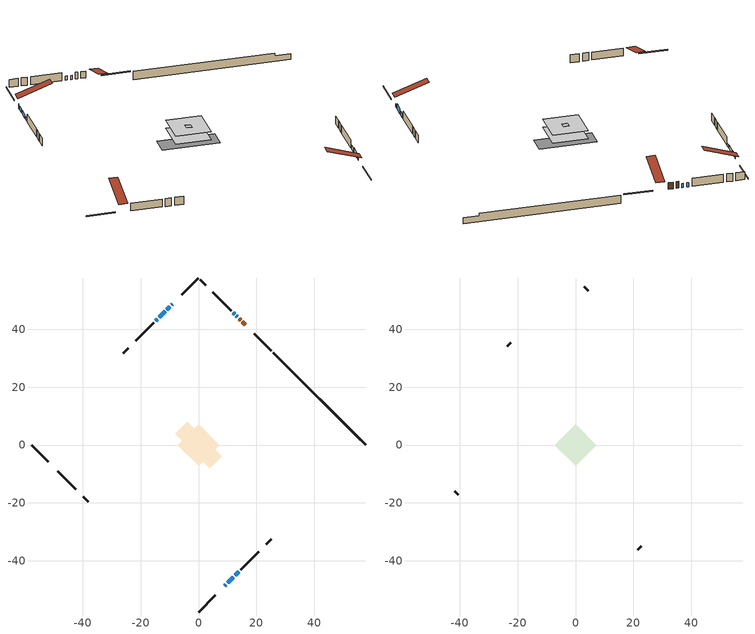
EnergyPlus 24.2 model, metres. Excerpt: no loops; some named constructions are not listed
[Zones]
conditioned space
 floor adiabatic (AdiabaticFloorConstruction): -7.15,0 0,7.15 7.15,0 0,-7.15 z1.05
 floor foundation (Slab1 construction): -7.97,3.83 -3.83,7.97 7.97,-3.83 3.83,-7.97 z-1.44
 wall outside (RimJoist1 construction): 0,-57.78 5.85,-51.92 / -57.78,0 -51.92,-5.85 / 0,57.78 -5.85,51.92 / 25.22,32.55 19.37,38.41 z1.05:1.35
 wall outside (AdiabaticWallConstruction 1): 16.2,41.58 15.21,42.57 / 14.55,43.22 14.07,43.7 z1.05:3.08
 wall outside (AdiabaticWallConstruction): 9.03,-48.75 9.41,-48.37 z1.05:1.94; 10.06,-47.72 12.11,-45.67 z1.05:2.68; -9.03,48.75 -9.3,48.47 / -9.96,47.82 -10.92,46.86 / 13.42,44.36 13.14,44.64 / 12.49,45.29 12,45.77 / 12.76,-45.01 13.9,-43.87 z1.05:2.27; -11.57,46.2 -13.62,44.15 z1.05:2.07; -14.28,43.5 -14.75,43.03 z1.05:1.97
 wall outside (Wall1 construction): 14.56,-43.22 20.91,-36.87 / -48.75,-9.03 -42.41,-15.37 / -15.41,42.37 -21.75,36.03 / 11.35,46.43 5,52.77 z1.05:3.49
 wall outside (Wall4 construction): 23.45,-34.32 25.25,-32.53 / -39.86,-17.92 -38.06,-19.72 / -24.3,33.48 -26.1,31.68 / 2.45,55.32 0.66,57.12 z1.05:3.49
 wall foundation (FoundationWall1 construction): 25.88,31.9,-1.44 25.88,31.9,1.05 54.59,3.19,1.05 54.59,3.19,0.38 57.78,0,0.38 57.78,0,-1.44
 window (WindowConstruction 5): 9.03,-48.75 9.4,-48.37 z1.05:1.94
 window (WindowConstruction 4): 10.06,-47.72 12.11,-45.67 z1.05:2.67
 window (WindowConstruction 8): -9.03,48.75 -9.3,48.48 z1.05:2.27
 window (WindowConstruction 7): -9.96,47.82 -10.92,46.86 z1.05:2.27
 window (WindowConstruction 6): 13.42,44.36 13.14,44.64 z1.05:2.27
 window (WindowConstruction): 12.48,45.29 12.01,45.77 z1.05:2.27
 window (WindowConstruction 1): -11.57,46.2 -13.62,44.15 z1.05:2.06
 window (WindowConstruction 2): -14.28,43.5 -14.75,43.03 z1.05:1.96
 window (WindowConstruction 3): 12.76,-45.01 13.9,-43.87 z1.05:2.27
 door (Door): 16.2,41.58 15.21,42.57 z1.05:3.08
 door (Door 1): 14.55,43.23 14.07,43.7 z1.05:3.08
 ceiling adiabatic (AdiabaticFloorConstruction): 0,-7.15 7.15,0 0,7.15 -7.15,0 z1.05
attic - vented
 floor to conditioned space (Floor1 construction Reversed): -1.12,0 0,1.12 1.12,0 0,-1.12 z3.49
 floor to conditioned space (Floor2 construction Reversed): -7.15,0 0,7.15 7.15,0 0,-7.15 z3.49
 wall outside (Wall2 construction): 21.56,-36.22 22.8,-34.98 / -41.75,-16.03 -40.51,-17.26 / -22.41,35.37 -23.64,34.13 / 4.35,53.43 3.11,54.67 z1.05:3.49
 roof outside (Roof1 construction): 8.37,-49.41,3.49 1.32,-42.36,6.81 -0.54,-44.22,6.81 6.51,-51.27,3.49; -49.41,-8.37,3.49 -42.36,-1.32,6.81 -44.22,0.54,6.81 -51.27,-6.51,3.49; -8.37,49.41,3.49 -1.32,42.36,6.81 0.54,44.22,6.81 -6.51,51.27,3.49; 16.85,40.92,3.49 9.8,33.87,6.81 11.66,32.02,6.81 18.71,39.07,3.49
[Material] Roughness=Rough; Thermal Absorptance=0.9
Name | Thickness {m} | Conductivity {W/m-K} | Density {kg/m3} | Specific Heat {J/kg-K} | Solar Absorptance | Visible Absorptance
ceiling loosefill ins | 0.254 | 0.0480833 | 16.02 | 1046.75 | 0.7 | 0.7
ceiling stud and cavity | 0.1397 | 0.081039 | 65.682 | 1177.47 | 0.7 | 0.7
ceiling stud and cavity 1 | 0.1397 | 0.131136 | 65.682 | 1177.47 | 0.7 | 0.7
gypsum board | 0.0127 | 0.160291 | 801 | 837.4 | 0.6 | 0.6
[Construction]
Floor1 construction: ceiling stud and cavity, gypsum board
Floor2 construction: ceiling loosefill ins, ceiling stud and cavity 1, gypsum board
[EnergyManagementSystem:OutputVariable] Type of Data in Variable=Summed; Update Frequency=ZoneTimestep
Name | EMS Variable | EMS Program or Subroutine | Units
loads_clg_internal_mass_annual_outvar; Energy Management System Output Variable 37 | loads_clg_internal_mass | component_loads_program | J
loads_clg_infil_annual_outvar; Energy Management System Output Variable 38 | loads_clg_infil | component_loads_program | J
loads_clg_natvent_annual_outvar; Energy Management System Output Variable 39 | loads_clg_natvent | component_loads_program | J
loads_clg_mechvent_annual_outvar; Energy Management System Output Variable 40 | loads_clg_mechvent | component_loads_program | J
loads_clg_whf_annual_outvar; Energy Management System Output Variable 41 | loads_clg_whf | component_loads_program | J
loads_clg_ducts_annual_outvar; Energy Management System Output Variable 42 | loads_clg_ducts | component_loads_program | J
loads_clg_intgains_annual_outvar; Energy Management System Output Variable 43 | loads_clg_intgains | component_loads_program | J
loads_clg_lighting_annual_outvar; Energy Management System Output Variable 44 | loads_clg_lighting | component_loads_program | J
loads_htg_tot_annual_outvar; Energy Management System Output Variable 1; Energy Management System Output Variable 45 | loads_htg_tot | total_loads_program | J
loads_clg_tot_annual_outvar; Energy Management System Output Variable 2; Energy Management System Output Variable 46 | loads_clg_tot | total_loads_program | J
Energy Management System Output Variable 3 | htg_unmet_hours | unmet_hours_program | hr
Energy Management System Output Variable 4 | clg_unmet_hours | unmet_hours_program | hr
Energy Management System Output Variable 5 | loads_htg_roofs | component_loads_program | J
Energy Management System Output Variable 6 | loads_htg_ceilings | component_loads_program | J
Energy Management System Output Variable 7 | loads_htg_walls | component_loads_program | J
Energy Management System Output Variable 8 | loads_htg_rim_joists | component_loads_program | J
Energy Management System Output Variable 9 | loads_htg_foundation_walls | component_loads_program | J
Energy Management System Output Variable 10 | loads_htg_doors | component_loads_program | J
Energy Management System Output Variable 11 | loads_htg_windows_conduction | component_loads_program | J
Energy Management System Output Variable 12 | loads_htg_windows_solar | component_loads_program | J
Energy Management System Output Variable 13 | loads_htg_skylights_conduction | component_loads_program | J
Energy Management System Output Variable 14 | loads_htg_skylights_solar | component_loads_program | J
Energy Management System Output Variable 15 | loads_htg_floors | component_loads_program | J
Energy Management System Output Variable 16 | loads_htg_slabs | component_loads_program | J
Energy Management System Output Variable 17 | loads_htg_internal_mass | component_loads_program | J
Energy Management System Output Variable 18 | loads_htg_infil | component_loads_program | J
Energy Management System Output Variable 19 | loads_htg_natvent | component_loads_program | J
Energy Management System Output Variable 20 | loads_htg_mechvent | component_loads_program | J
Energy Management System Output Variable 21 | loads_htg_whf | component_loads_program | J
Energy Management System Output Variable 22 | loads_htg_ducts | component_loads_program | J
Energy Management System Output Variable 23 | loads_htg_intgains | component_loads_program | J
Energy Management System Output Variable 24 | loads_htg_lighting | component_loads_program | J
Energy Management System Output Variable 25 | loads_clg_roofs | component_loads_program | J
Energy Management System Output Variable 26 | loads_clg_ceilings | component_loads_program | J
Energy Management System Output Variable 27 | loads_clg_walls | component_loads_program | J
Energy Management System Output Variable 28 | loads_clg_rim_joists | component_loads_program | J
Energy Management System Output Variable 29 | loads_clg_foundation_walls | component_loads_program | J
Energy Management System Output Variable 30 | loads_clg_doors | component_loads_program | J
Energy Management System Output Variable 31 | loads_clg_windows_conduction | component_loads_program | J
Energy Management System Output Variable 32 | loads_clg_windows_solar | component_loads_program | J
Energy Management System Output Variable 33 | loads_clg_skylights_conduction | component_loads_program | J
Energy Management System Output Variable 34 | loads_clg_skylights_solar | component_loads_program | J
Energy Management System Output Variable 35 | loads_clg_floors | component_loads_program | J
Energy Management System Output Variable 36 | loads_clg_slabs | component_loads_program | J
[Schedule:Day:Interval]
interior lighting schedule day 1: No, 01:00, 0.100909, 04:00, 0.0840909, 05:00, 0.0925, 06:00, 0.151364, 07:00, 0.252273, 08:00, 0.319545, 10:00, 0.344773, 11:00, 0.327955, 12:00, 0.311136, 13:00, 0.302727, 14:00, 0.294318, 15:00, 0.311136, 16:00, 0.344773, 17:00, 0.420455, 18:00, 0.546591, 19:00, 0.723182, 20:00, 0.891364, 21:00, 0.925, 22:00, 0.664318, 23:00, 0.336364, 24:00, 0.151364
interior lighting schedule day 2: No, 01:00, 0.0927273, 04:00, 0.0772727, 05:00, 0.085, 06:00, 0.139091, 07:00, 0.231818, 08:00, 0.293636, 10:00, 0.316818, 11:00, 0.301364, 12:00, 0.285909, 13:00, 0.278182, 14:00, 0.270455, 15:00, 0.285909, 16:00, 0.316818, 17:00, 0.386364, 18:00, 0.502273, 19:00, 0.664545, 20:00, 0.819091, 21:00, 0.85, 22:00, 0.610455, 23:00, 0.309091, 24:00, 0.139091
interior lighting schedule day 3: No, 01:00, 0.0845455, 04:00, 0.0704545, 05:00, 0.0775, 06:00, 0.126818, 07:00, 0.211364, 08:00, 0.267727, 10:00, 0.288864, 11:00, 0.274773, 12:00, 0.260682, 13:00, 0.253636, 14:00, 0.246591, 15:00, 0.260682, 16:00, 0.288864, 17:00, 0.352273, 18:00, 0.457955, 19:00, 0.605909, 20:00, 0.746818, 21:00, 0.775, 22:00, 0.556591, 23:00, 0.281818, 24:00, 0.126818
interior lighting schedule day 4: No, 01:00, 0.0763636, 04:00, 0.0636364, 05:00, 0.07, 06:00, 0.114545, 07:00, 0.190909, 08:00, 0.241818, 10:00, 0.260909, 11:00, 0.248182, 12:00, 0.235455, 13:00, 0.229091, 14:00, 0.222727, 15:00, 0.235455, 16:00, 0.260909, 17:00, 0.318182, 18:00, 0.413636, 19:00, 0.547273, 20:00, 0.674545, 21:00, 0.7, 22:00, 0.502727, 23:00, 0.254545, 24:00, 0.114545
interior lighting schedule day 5: No, 01:00, 0.0727273, 04:00, 0.0606061, 05:00, 0.0666667, 06:00, 0.109091, 07:00, 0.181818, 08:00, 0.230303, 10:00, 0.248485, 11:00, 0.236364, 12:00, 0.224242, 13:00, 0.218182, 14:00, 0.212121, 15:00, 0.224242, 16:00, 0.248485, 17:00, 0.30303, 18:00, 0.393939, 19:00, 0.521212, 20:00, 0.642424, 21:00, 0.666667, 22:00, 0.478788, 23:00, 0.242424, 24:00, 0.109091
interior lighting schedule day 6: No, 01:00, 0.0745455, 04:00, 0.0621212, 05:00, 0.0683333, 06:00, 0.111818, 07:00, 0.186364, 08:00, 0.236061, 10:00, 0.254697, 11:00, 0.242273, 12:00, 0.229848, 13:00, 0.223636, 14:00, 0.217424, 15:00, 0.229848, 16:00, 0.254697, 17:00, 0.310606, 18:00, 0.403788, 19:00, 0.534242, 20:00, 0.658485, 21:00, 0.683333, 22:00, 0.490758, 23:00, 0.248485, 24:00, 0.111818
interior lighting schedule day 7: No, 01:00, 0.08, 04:00, 0.0666667, 05:00, 0.0733333, 06:00, 0.12, 07:00, 0.2, 08:00, 0.253333, 10:00, 0.273333, 11:00, 0.26, 12:00, 0.246667, 13:00, 0.24, 14:00, 0.233333, 15:00, 0.246667, 16:00, 0.273333, 17:00, 0.333333, 18:00, 0.433333, 19:00, 0.573333, 20:00, 0.706667, 21:00, 0.733333, 22:00, 0.526667, 23:00, 0.266667, 24:00, 0.12
interior lighting schedule day 8: No, 01:00, 0.0890909, 04:00, 0.0742424, 05:00, 0.0816667, 06:00, 0.133636, 07:00, 0.222727, 08:00, 0.282121, 10:00, 0.304394, 11:00, 0.289545, 12:00, 0.274697, 13:00, 0.267273, 14:00, 0.259848, 15:00, 0.274697, 16:00, 0.304394, 17:00, 0.371212, 18:00, 0.482576, 19:00, 0.638485, 20:00, 0.78697, 21:00, 0.816667, 22:00, 0.586515, 23:00, 0.29697, 24:00, 0.133636
interior lighting schedule day 9: No, 01:00, 0.0972727, 04:00, 0.0810606, 05:00, 0.0891667, 06:00, 0.145909, 07:00, 0.243182, 08:00, 0.30803, 10:00, 0.332348, 11:00, 0.316136, 12:00, 0.299924, 13:00, 0.291818, 14:00, 0.283712, 15:00, 0.299924, 16:00, 0.332348, 17:00, 0.405303, 18:00, 0.526894, 19:00, 0.697121, 20:00, 0.859242, 21:00, 0.891667, 22:00, 0.640379, 23:00, 0.324242, 24:00, 0.145909
interior lighting schedule day 10: No, 01:00, 0.105455, 04:00, 0.0878788, 05:00, 0.0966667, 06:00, 0.158182, 07:00, 0.263636, 08:00, 0.333939, 10:00, 0.360303, 11:00, 0.342727, 12:00, 0.325152, 13:00, 0.316364, 14:00, 0.307576, 15:00, 0.325152, 16:00, 0.360303, 17:00, 0.439394, 18:00, 0.571212, 19:00, 0.755758, 20:00, 0.931515, 21:00, 0.966667, 22:00, 0.694242, 23:00, 0.351515, 24:00, 0.158182
interior lighting schedule day 11: No, 01:00, 0.109091, 04:00, 0.0909091, 05:00, 0.1, 06:00, 0.163636, 07:00, 0.272727, 08:00, 0.345455, 10:00, 0.372727, 11:00, 0.354545, 12:00, 0.336364, 13:00, 0.327273, 14:00, 0.318182, 15:00, 0.336364, 16:00, 0.372727, 17:00, 0.454545, 18:00, 0.590909, 19:00, 0.781818, 20:00, 0.963636, 21:00, 1, 22:00, 0.718182, 23:00, 0.363636, 24:00, 0.163636
occupants schedule day: No, 05:00, 0.426829, 06:00, 0.719512, 07:00, 1, 08:00, 0.670732, 09:00, 0.329268, 14:00, 0.170732, 15:00, 0.231707, 16:00, 0.329268, 17:00, 0.5, 18:00, 0.670732, 19:00, 0.829268, 21:00, 1, 22:00, 0.853659, 23:00, 0.646341, 24:00, 0.426829
occupants schedule default day; clothes dryer schedule default day; cooking range schedule default day; mech vent bath fan 0 schedule default day; misc plug loads schedule default day; general water use schedule default day; clothes dryer exhaust 0 schedule default day; cooling season schedule day; cooling season schedule day 2; cooling season schedule default day; exterior lighting schedule default day; natural vent schedule default day: No, 24:00, 0
clothes dryer schedule day; clothes dryer exhaust 0 schedule day: No, 01:00, 0.123457, 02:00, 0.0740741, 03:00, 0.0493827, 04:00, 0.0246914, 05:00, 0.0493827, 06:00, 0.0740741, 07:00, 0.197531, 08:00, 0.395062, 09:00, 0.592593, 10:00, 0.839506, 11:00, 0.962963, 12:00, 1, 13:00, 0.91358, 14:00, 0.82716, 15:00, 0.716049, 16:00, 0.753086, 17:00, 0.679012, 18:00, 0.666667, 20:00, 0.62963, 21:00, 0.641975, 22:00, 0.666667, 23:00, 0.54321, 24:00, 0.296296
cooking range schedule day: No, 05:00, 0.0597015, 06:00, 0.11194, 07:00, 0.171642, 08:00, 0.291045, 11:00, 0.343284, 12:00, 0.402985, 13:00, 0.462687, 14:00, 0.343284, 15:00, 0.291045, 16:00, 0.402985, 17:00, 0.567164, 18:00, 1, 19:00, 0.850746, 20:00, 0.432836, 21:00, 0.291045, 22:00, 0.231343, 23:00, 0.171642, 24:00, 0.11194
mech vent bath fan 0 schedule day: No, 07:00, 0, 08:00, 1, 09:00, 0.2, 24:00, 0
misc plug loads schedule day: No, 06:00, 0.705882, 07:00, 0.745098, 08:00, 0.803922, 15:00, 0.823529, 16:00, 0.862745, 17:00, 0.921569, 18:00, 0.980392, 19:00, 1, 20:00, 0.980392, 21:00, 0.941176, 22:00, 0.862745, 23:00, 0.784314, 24:00, 0.72549
general water use schedule day: No, 01:00, 0.315068, 03:00, 0.287671, 04:00, 0.342466, 05:00, 0.369863, 06:00, 0.520548, 07:00, 0.60274, 08:00, 0.534247, 10:00, 0.506849, 11:00, 0.465753, 14:00, 0.479452, 15:00, 0.534247, 16:00, 0.589041, 17:00, 0.69863, 18:00, 0.876712, 19:00, 0.890411, 20:00, 0.986301, 21:00, 1, 22:00, 0.863014, 23:00, 0.616438, 24:00, 0.465753
cooling season schedule day 1: No, 24:00, 1
exterior lighting schedule day: No, 01:00, 0.566667, 03:00, 0.524167, 05:00, 0.495833, 06:00, 0.5525, 07:00, 0.623333, 08:00, 0.580833, 09:00, 0.439167, 10:00, 0.354167, 12:00, 0.34, 13:00, 0.354167, 14:00, 0.396667, 15:00, 0.425, 16:00, 0.495833, 17:00, 0.623333, 18:00, 0.793333, 19:00, 0.906667, 20:00, 0.963333, 21:00, 0.991667, 22:00, 0.920833, 23:00, 0.793333, 24:00, 0.665833
exterior lighting schedule day 1: No, 01:00, 0.528571, 03:00, 0.488929, 05:00, 0.4625, 06:00, 0.515357, 07:00, 0.581429, 08:00, 0.541786, 09:00, 0.409643, 10:00, 0.330357, 12:00, 0.317143, 13:00, 0.330357, 14:00, 0.37, 15:00, 0.396429, 16:00, 0.4625, 17:00, 0.581429, 18:00, 0.74, 19:00, 0.845714, 20:00, 0.898571, 21:00, 0.925, 22:00, 0.858929, 23:00, 0.74, 24:00, 0.621071
exterior lighting schedule day 10: No, 01:00, 0.552381, 03:00, 0.510952, 05:00, 0.483333, 06:00, 0.538571, 07:00, 0.607619, 08:00, 0.56619, 09:00, 0.428095, 10:00, 0.345238, 12:00, 0.331429, 13:00, 0.345238, 14:00, 0.386667, 15:00, 0.414286, 16:00, 0.483333, 17:00, 0.607619, 18:00, 0.773333, 19:00, 0.88381, 20:00, 0.939048, 21:00, 0.966667, 22:00, 0.897619, 23:00, 0.773333, 24:00, 0.649048
exterior lighting schedule day 11: No, 01:00, 0.571429, 03:00, 0.528571, 05:00, 0.5, 06:00, 0.557143, 07:00, 0.628571, 08:00, 0.585714, 09:00, 0.442857, 10:00, 0.357143, 12:00, 0.342857, 13:00, 0.357143, 14:00, 0.4, 15:00, 0.428571, 16:00, 0.5, 17:00, 0.628571, 18:00, 0.8, 19:00, 0.914286, 20:00, 0.971429, 21:00, 1, 22:00, 0.928571, 23:00, 0.8, 24:00, 0.671429
exterior lighting schedule day 2: No, 01:00, 0.485714, 03:00, 0.449286, 05:00, 0.425, 06:00, 0.473571, 07:00, 0.534286, 08:00, 0.497857, 09:00, 0.376429, 10:00, 0.303571, 12:00, 0.291429, 13:00, 0.303571, 14:00, 0.34, 15:00, 0.364286, 16:00, 0.425, 17:00, 0.534286, 18:00, 0.68, 19:00, 0.777143, 20:00, 0.825714, 21:00, 0.85, 22:00, 0.789286, 23:00, 0.68, 24:00, 0.570714
exterior lighting schedule day 3: No, 01:00, 0.442857, 03:00, 0.409643, 05:00, 0.3875, 06:00, 0.431786, 07:00, 0.487143, 08:00, 0.453929, 09:00, 0.343214, 10:00, 0.276786, 12:00, 0.265714, 13:00, 0.276786, 14:00, 0.31, 15:00, 0.332143, 16:00, 0.3875, 17:00, 0.487143, 18:00, 0.62, 19:00, 0.708571, 20:00, 0.752857, 21:00, 0.775, 22:00, 0.719643, 23:00, 0.62, 24:00, 0.520357
exterior lighting schedule day 4: No, 01:00, 0.4, 03:00, 0.37, 05:00, 0.35, 06:00, 0.39, 07:00, 0.44, 08:00, 0.41, 09:00, 0.31, 10:00, 0.25, 12:00, 0.24, 13:00, 0.25, 14:00, 0.28, 15:00, 0.3, 16:00, 0.35, 17:00, 0.44, 18:00, 0.56, 19:00, 0.64, 20:00, 0.68, 21:00, 0.7, 22:00, 0.65, 23:00, 0.56, 24:00, 0.47
exterior lighting schedule day 5: No, 01:00, 0.380952, 03:00, 0.352381, 05:00, 0.333333, 06:00, 0.371429, 07:00, 0.419048, 08:00, 0.390476, 09:00, 0.295238, 10:00, 0.238095, 12:00, 0.228571, 13:00, 0.238095, 14:00, 0.266667, 15:00, 0.285714, 16:00, 0.333333, 17:00, 0.419048, 18:00, 0.533333, 19:00, 0.609524, 20:00, 0.647619, 21:00, 0.666667, 22:00, 0.619048, 23:00, 0.533333, 24:00, 0.447619
exterior lighting schedule day 6: No, 01:00, 0.390476, 03:00, 0.36119, 05:00, 0.341667, 06:00, 0.380714, 07:00, 0.429524, 08:00, 0.400238, 09:00, 0.302619, 10:00, 0.244048, 12:00, 0.234286, 13:00, 0.244048, 14:00, 0.273333, 15:00, 0.292857, 16:00, 0.341667, 17:00, 0.429524, 18:00, 0.546667, 19:00, 0.624762, 20:00, 0.66381, 21:00, 0.683333, 22:00, 0.634524, 23:00, 0.546667, 24:00, 0.45881
exterior lighting schedule day 7: No, 01:00, 0.419048, 03:00, 0.387619, 05:00, 0.366667, 06:00, 0.408571, 07:00, 0.460952, 08:00, 0.429524, 09:00, 0.324762, 10:00, 0.261905, 12:00, 0.251429, 13:00, 0.261905, 14:00, 0.293333, 15:00, 0.314286, 16:00, 0.366667, 17:00, 0.460952, 18:00, 0.586667, 19:00, 0.670476, 20:00, 0.712381, 21:00, 0.733333, 22:00, 0.680952, 23:00, 0.586667, 24:00, 0.492381
exterior lighting schedule day 8: No, 01:00, 0.466667, 03:00, 0.431667, 05:00, 0.408333, 06:00, 0.455, 07:00, 0.513333, 08:00, 0.478333, 09:00, 0.361667, 10:00, 0.291667, 12:00, 0.28, 13:00, 0.291667, 14:00, 0.326667, 15:00, 0.35, 16:00, 0.408333, 17:00, 0.513333, 18:00, 0.653333, 19:00, 0.746667, 20:00, 0.793333, 21:00, 0.816667, 22:00, 0.758333, 23:00, 0.653333, 24:00, 0.548333
exterior lighting schedule day 9: No, 01:00, 0.509524, 03:00, 0.47131, 05:00, 0.445833, 06:00, 0.496786, 07:00, 0.560476, 08:00, 0.522262, 09:00, 0.394881, 10:00, 0.318452, 12:00, 0.305714, 13:00, 0.318452, 14:00, 0.356667, 15:00, 0.382143, 16:00, 0.445833, 17:00, 0.560476, 18:00, 0.713333, 19:00, 0.815238, 20:00, 0.86619, 21:00, 0.891667, 22:00, 0.827976, 23:00, 0.713333, 24:00, 0.59869
[Schedule:Week:Daily]
clothes dryer exhaust 0 schedule Week Rule - Jan1-Dec31: clothes dryer exhaust 0 schedule day, clothes dryer exhaust 0 schedule day, clothes dryer exhaust 0 schedule day, clothes dryer exhaust 0 schedule day, clothes dryer exhaust 0 schedule day, clothes dryer exhaust 0 schedule day, clothes dryer exhaust 0 schedule day, clothes dryer exhaust 0 schedule default day, clothes dryer exhaust 0 schedule default day, clothes dryer exhaust 0 schedule default day, clothes dryer exhaust 0 schedule default day, clothes dryer exhaust 0 schedule default day
cooling season schedule Week Rule - Jan1-May26: cooling season schedule day, cooling season schedule day, cooling season schedule day, cooling season schedule day, cooling season schedule day, cooling season schedule day, cooling season schedule day, cooling season schedule default day, cooling season schedule default day, cooling season schedule default day, cooling season schedule default day, cooling season schedule default day
cooling season schedule Week Rule - May27-Jun2: cooling season schedule day, cooling season schedule day, cooling season schedule day, cooling season schedule day, cooling season schedule day, cooling season schedule day 1, cooling season schedule day 1, cooling season schedule default day, cooling season schedule default day, cooling season schedule default day, cooling season schedule default day, cooling season schedule default day
cooling season schedule Week Rule - Jun3-Sep29: cooling season schedule day 1, cooling season schedule day 1, cooling season schedule day 1, cooling season schedule day 1, cooling season schedule day 1, cooling season schedule day 1, cooling season schedule day 1, cooling season schedule default day, cooling season schedule default day, cooling season schedule default day, cooling season schedule default day, cooling season schedule default day
cooling season schedule Week Rule - Sep30-Oct6: cooling season schedule day 1, cooling season schedule day 2, cooling season schedule day 2, cooling season schedule day 2, cooling season schedule day 2, cooling season schedule day 2, cooling season schedule day 2, cooling season schedule default day, cooling season schedule default day, cooling season schedule default day, cooling season schedule default day, cooling season schedule default day
cooling season schedule Week Rule - Oct7-Dec31: cooling season schedule day 2, cooling season schedule day 2, cooling season schedule day 2, cooling season schedule day 2, cooling season schedule day 2, cooling season schedule day 2, cooling season schedule day 2, cooling season schedule default day, cooling season schedule default day, cooling season schedule default day, cooling season schedule default day, cooling season schedule default day
natural vent schedule Week Rule - Jan1-Dec31: natural vent schedule default day, natural vent schedule default day, natural vent schedule default day, natural vent schedule default day, natural vent schedule default day, natural vent schedule default day, natural vent schedule default day, natural vent schedule default day, natural vent schedule default day, natural vent schedule default day, natural vent schedule default day, natural vent schedule default day
[Schedule:Year]
clothes dryer exhaust 0 schedule: clothes dryer exhaust 0 schedule Week Rule - Jan1-Dec31, 1, 1, 12, 31
cooling season schedule: cooling season schedule Week Rule - Jan1-May26, 1, 1, 5, 26, cooling season schedule Week Rule - May27-Jun2, 5, 27, 6, 2, cooling season schedule Week Rule - Jun3-Sep29, 6, 3, 9, 29, cooling season schedule Week Rule - Sep30-Oct6, 9, 30, 10, 6, cooling season schedule Week Rule - Oct7-Dec31, 10, 7, 12, 31
natural vent schedule: natural vent schedule Week Rule - Jan1-Dec31, 1, 1, 12, 31
